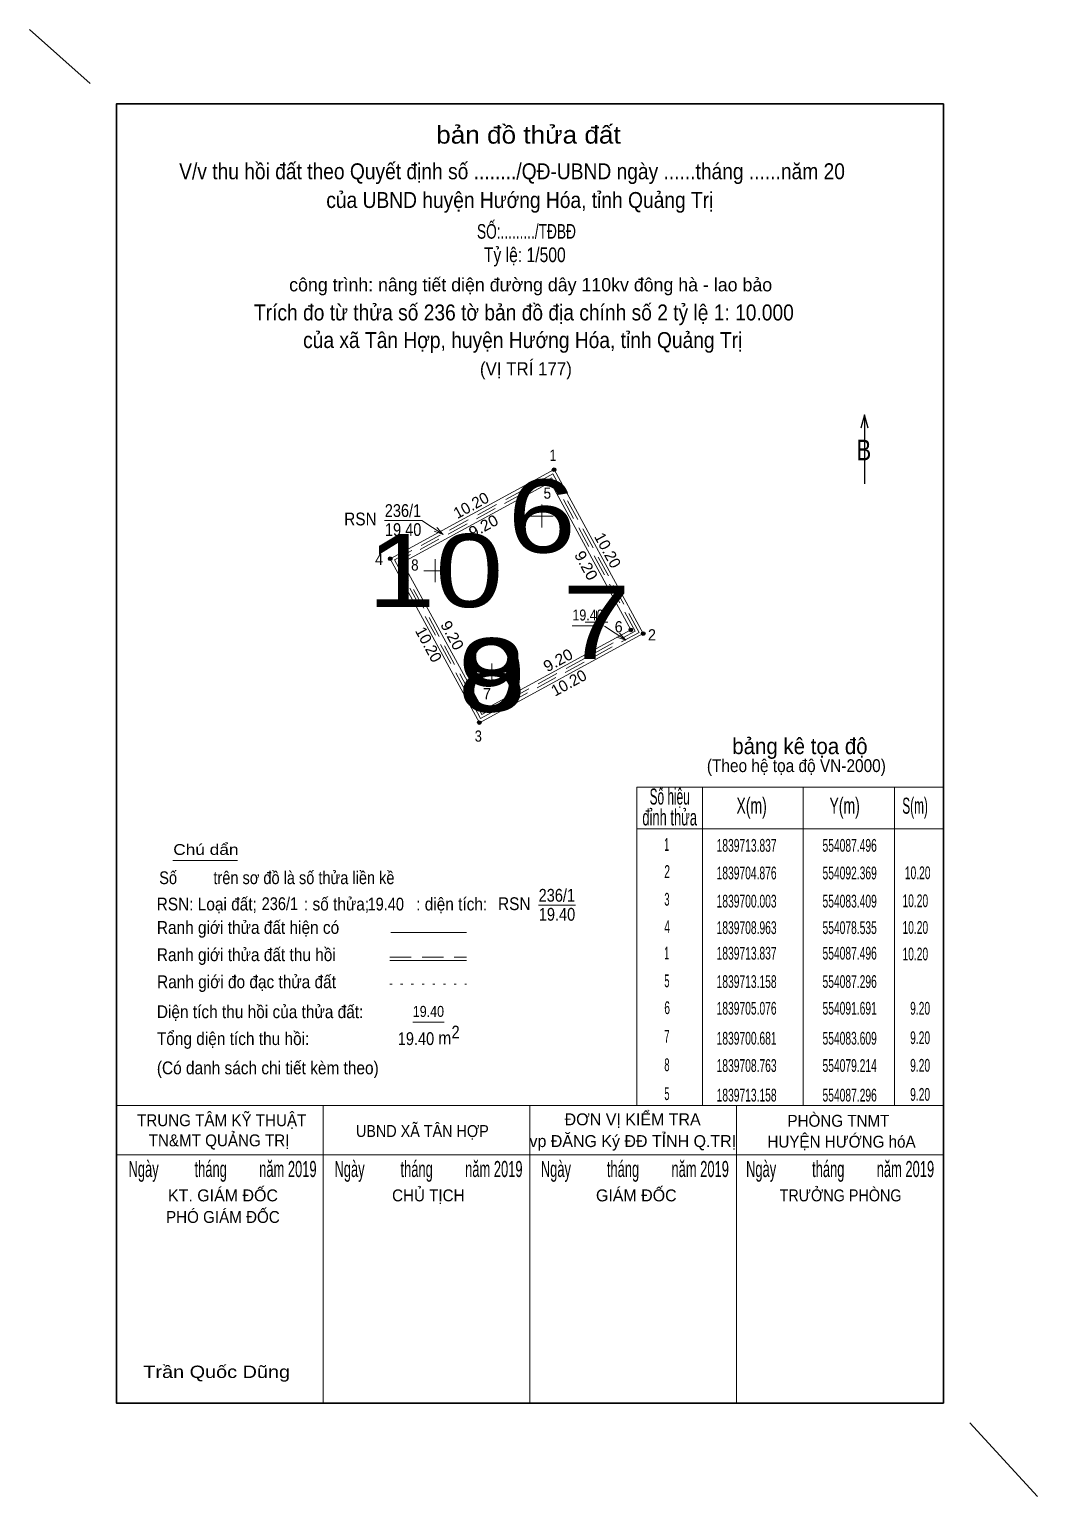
# Model space of a CAD drawing. Header units: metres. Extents: x 552002 to 555993, y 1839328 to 1841227.
# Drawn here: x 554058.8 to 554113.9, y 1839657.7 to 1839737.9 of the extents above; entities that cross this region are included whole.
import ezdxf
from ezdxf.enums import TextEntityAlignment as Align

# ---------------------------------------------------------------- set-up
doc = ezdxf.new("R2010")
doc.units = ezdxf.units.M
doc.header["$LTSCALE"] = 0.39
doc.linetypes.add('DOTTED', pattern=[1.5, 0.3, -1.2])
doc.linetypes.add('MEDIUM_DASHED', pattern=[4.5, 3, -1.5])
for name, color, linetype, lineweight in [('1', 7, 'Continuous', 25), ('10', 7, 'Continuous', 13), ('11', 7, 'Continuous', 13), ('15', 7, 'Continuous', 13), ('2', 7, 'Continuous', 13), ('3', 7, 'Continuous', 13), ('6', 7, 'Continuous', 13)]:
    doc.layers.add(name, color=color, linetype=linetype, lineweight=lineweight)
for name, color, linetype in [('12', 7, 'Continuous'), ('16', 7, 'Continuous'), ('63', 7, 'Continuous')]:
    doc.layers.add(name, color=color, linetype=linetype)

msp = doc.modelspace()

# ---------------------------------------------------------------- hatches: boundary and pattern name
at = {"layer": '1'}
for points in [[(554087.5959, 1839713.8366, 1), (554087.3959, 1839713.8366, 1)], [(554087.3956, 1839713.1585, 1), (554087.1956, 1839713.1585, 1)], [(554078.6354, 1839708.9633, 1), (554078.4354, 1839708.9633, 1)], [(554079.3135, 1839708.7629, 1), (554079.1135, 1839708.7629, 1)], [(554091.7911, 1839705.0764, 1), (554091.5911, 1839705.0764, 1)], [(554092.4692, 1839704.876, 1), (554092.2692, 1839704.876, 1)], [(554083.709, 1839700.6809, 1), (554083.509, 1839700.6809, 1)], [(554083.5087, 1839700.0028, 1), (554083.3087, 1839700.0028, 1)]]:
    msp.add_hatch(color=256, dxfattribs=at).paths.add_polyline_path(points)

# ---------------------------------------------------------------- linework, layer by layer
msp.add_line((554104.47, 1839716.84), (554104.47, 1839713.06), dxfattribs=at)
at = {"layer": '1', "lineweight": 13}
for p, q in [((554092.01, 1839696.47), (554108.78, 1839696.47)), ((554092.01, 1839696.47), (554092.01, 1839679.06)), ((554095.6, 1839696.47), (554095.6, 1839679.06)), ((554101.12, 1839696.47), (554101.12, 1839679.06)), ((554106.1, 1839696.47), (554106.1, 1839679.06)), ((554092.01, 1839694.19), (554108.78, 1839694.19))]:
    msp.add_line(p, q, dxfattribs=at)
at = {"layer": '1'}
msp.add_lwpolyline([(554104.66, 1839716.11), (554104.47, 1839716.84), (554104.27, 1839716.11)], dxfattribs=at)
for centre in [(554087.4959, 1839713.8366), (554087.2956, 1839713.1585), (554078.5354, 1839708.9633), (554079.2135, 1839708.7629), (554091.6911, 1839705.0764), (554092.3692, 1839704.876), (554083.609, 1839700.6809), (554083.4087, 1839700.0028)]:
    msp.add_circle(centre, 0.1, dxfattribs=at)
at = {"layer": '10'}
for p, q in [((554078.57, 1839688.52), (554082.71, 1839688.52)), ((554078.52, 1839687), (554082.71, 1839687))]:
    msp.add_line(p, q, dxfattribs=at)
at = {"layer": '10', "linetype": 'MEDIUM_DASHED'}
msp.add_line((554078.52, 1839687.17), (554082.71, 1839687.17), dxfattribs=at)
at = {"layer": '10', "linetype": 'DOTTED'}
msp.add_line((554078.52, 1839685.69), (554082.71, 1839685.69), dxfattribs=at)
at = {"layer": '10'}
for points in [[(554092.37, 1839704.88), (554087.5, 1839713.84), (554078.54, 1839708.96), (554083.41, 1839700)], [(554087.3, 1839713.16), (554079.21, 1839708.76), (554083.61, 1839700.68), (554091.69, 1839705.08)]]:
    msp.add_lwpolyline(points, close=True, dxfattribs=at)
at = {"layer": '10', "linetype": 'MEDIUM_DASHED'}
for points in [[(554092.14, 1839704.94), (554087.43, 1839713.61), (554078.77, 1839708.9), (554083.48, 1839700.23)], [(554091.92, 1839705.01), (554087.36, 1839713.39), (554078.98, 1839708.83), (554083.54, 1839700.45)]]:
    msp.add_lwpolyline(points, close=True, dxfattribs=at)
at = {"layer": '11'}
for p, q in [((554087.45, 1839711.3), (554086.2, 1839711.3)), ((554086.83, 1839710.68), (554086.83, 1839711.93)), ((554081, 1839707.69), (554081, 1839708.94)), ((554081.62, 1839708.31), (554080.37, 1839708.31)), ((554089.81, 1839704.86), (554089.81, 1839706.11)), ((554090.43, 1839705.49), (554089.19, 1839705.49)), ((554084.09, 1839701.99), (554084.09, 1839703.24)), ((554084.1, 1839701.97), (554084.1, 1839703.21)), ((554084.72, 1839702.61), (554083.47, 1839702.61)), ((554084.72, 1839702.59), (554083.48, 1839702.59))]:
    msp.add_line(p, q, dxfattribs=at)
at = {"layer": '15'}
for p, q in [((554088.48, 1839705.3), (554090.2, 1839705.3)), ((554079.78, 1839683.62), (554081.49, 1839683.62))]:
    msp.add_line(p, q, dxfattribs=at)
at = {"layer": '2'}
for p, q in [((554081.43, 1839710.29), (554080.26, 1839711.06)), ((554091.41, 1839704.51), (554090.25, 1839705.28))]:
    msp.add_line(p, q, dxfattribs=at)
for points in [[(554081.08, 1839710.67), (554081.43, 1839710.29), (554080.94, 1839710.47)], [(554091.07, 1839704.89), (554091.41, 1839704.51), (554090.93, 1839704.68)]]:
    msp.add_lwpolyline(points, dxfattribs=at)
at = {"layer": '3'}
for p, q in [((554078.23, 1839711.06), (554080.26, 1839711.06)), ((554086.64, 1839690.02), (554088.67, 1839690.02))]:
    msp.add_line(p, q, dxfattribs=at)
at = {"layer": '6'}
for p, q in [((554062.14, 1839734.95), (554058.81, 1839737.92)), ((554066.66, 1839692.47), (554070.19, 1839692.47)), ((554066.66, 1839692.47), (554070.19, 1839692.47)), ((554063.57, 1839682.39), (554063.57, 1839662.79)), ((554063.57, 1839682.39), (554063.57, 1839662.79)), ((554063.57, 1839679.06), (554108.78, 1839679.06)), ((554074.87, 1839679.06), (554074.87, 1839662.79)), ((554086.17, 1839679.06), (554086.17, 1839662.79)), ((554097.47, 1839679.06), (554097.47, 1839662.79)), ((554108.78, 1839676.37), (554063.57, 1839676.37)), ((554108.78, 1839676.37), (554108.78, 1839662.79)), ((554110.22, 1839661.7), (554113.93, 1839657.67))]:
    msp.add_line(p, q, dxfattribs=at)
at = {"layer": '6', "lineweight": 35}
msp.add_lwpolyline([(554108.78, 1839662.79), (554063.57, 1839662.79), (554063.57, 1839733.84), (554108.78, 1839733.84)], close=True, dxfattribs=at)

# ---------------------------------------------------------------- texts
at = {"layer": '1'}
for s, height, width, p in [('bản đồ thửa đất', 0.9708, 1.1, (554086.095, 1839731.67)), ('(VỊ TRÍ 177)', 0.7265, 0.95, (554085.955, 1839718.99)), ('bảng kê tọa độ', 0.88, 0.95, (554100.935, 1839698.28)), ('(Theo hệ tọa độ VN-2000)', 0.6998, 0.9, (554100.74, 1839697.3)), ('Số hiệu ', 0.88, 0.55, (554093.905, 1839695.52)), ('X(m)', 0.88, 0.65, (554098.295, 1839695.02)), ('Y(m)', 0.88, 0.65, (554103.38, 1839695.02)), ('S(m)', 0.88, 0.55, (554107.23, 1839695.02)), ('đỉnh thửa', 0.88, 0.6, (554093.815, 1839694.38)), ('Chú dẩn', 0.5882, 1.2, (554068.46, 1839692.77)), ('TRUNG TÂM KỸ THUẬT', 0.6525, 0.95, (554069.325, 1839677.93)), ('PHÒNG TNMT', 0.6525, 0.95, (554103.04, 1839677.9)), (' TN&MT QUẢNG TRỊ', 0.6525, 0.95, (554069.065, 1839676.83)), ('UBND XÃ TÂN HỢP', 0.6525, 0.9, (554080.295, 1839677.34)), ('HUYỆN HƯỚNG hóA', 0.6525, 0.95, (554103.21, 1839676.76)), ('CHỦ TỊCH', 0.6525, 0.95, (554080.62, 1839673.82)), ('TRƯỞNG PHÒNG', 0.6525, 0.9, (554103.155, 1839673.82)), ('PHÓ GIÁM ĐỐC', 0.6525, 0.95, (554069.39, 1839672.64)), ('Trần Quốc Dũng', 0.6761, 1.2, (554069.05, 1839664.16))]:
    msp.add_text(s, height=height, dxfattribs=dict(at, width=width)).set_placement(p, align=Align.CENTER)
for s, height, p in [('công trình: nâng tiết diện đường dây 110kv đông hà - lao bảo', 0.7265, (554086.215, 1839723.59)), ('ĐƠN VỊ KIỂM TRA', 0.6525, (554091.79, 1839677.98)), ('vp ĐĂNG Ký ĐĐ TỈNH Q.TRỊ', 0.6525, (554091.8, 1839676.79)), ('KT. GIÁM ĐỐC', 0.6525, (554069.395, 1839673.82)), ('GIÁM ĐỐC', 0.6525, (554091.99, 1839673.82))]:
    msp.add_text(s, height=height, dxfattribs=at).set_placement(p, align=Align.CENTER)
for s, height, width, p in [('B', 1.125, 0.8, (554104.03, 1839714.35)), ('2', 0.6998, 0.85, (554081.89, 1839682.73)), ('m', 0.6998, 0.9, (554081.17, 1839682.41)), ('Ngày          tháng         năm 2019', 0.88, 0.6, (554064.23, 1839675.15)), ('Ngày          tháng         năm 2019', 0.88, 0.6, (554075.49, 1839675.15)), ('Ngày          tháng         năm 2019', 0.88, 0.6, (554086.77, 1839675.15)), ('Ngày          tháng         năm 2019', 0.88, 0.6, (554097.99, 1839675.15))]:
    msp.add_text(s, height=height, dxfattribs=dict(at, width=width)).set_placement(p)
at = {"layer": '12', "width": 1.25}
for s, p in [('6', (554086.825, 1839709.3)), ('10', (554081, 1839706.32)), ('7', (554089.815, 1839703.49)), ('8', (554084.095, 1839700.62)), ('9', (554084.095, 1839700.59))]:
    msp.add_text(s, height=4, dxfattribs=at).set_placement(p, align=Align.CENTER)
at = {"layer": '15', "width": 0.85}
for p in [(554089.35, 1839705.59), (554080.625, 1839683.91)]:
    msp.add_text('19.40', height=0.5999, dxfattribs=at).set_placement(p, align=Align.CENTER)
at = {"layer": '16'}
for s, height, width, p in [('RSN', 0.6998, 0.9, (554076.02, 1839710.79)), ('Số         trên sơ đồ là số thửa liền kề', 0.6998, 0.85, (554065.91, 1839691.17)), ('RSN: Loại đất;           : số thửa;           : diện tích:', 0.6998, 0.9, (554065.77, 1839689.73)), ('RSN', 0.6998, 0.9, (554084.43, 1839689.75)), ('Ranh giới thửa đất hiện có', 0.7, 0.9, (554065.78, 1839688.45)), ('Ranh giới thửa đất thu hồi', 0.7, 0.9, (554065.78, 1839686.96)), ('Ranh giới đo đạc thửa đất', 0.7, 0.9, (554065.79, 1839685.48)), ('Diện tích thu hồi của thửa đất:', 0.7, 0.9, (554065.78, 1839683.84)), ('Tổng diện tích thu hồi:', 0.7, 0.9, (554065.78, 1839682.37)), ('(Có danh sách chi tiết kèm theo)', 0.7, 0.9, (554065.78, 1839680.77))]:
    msp.add_text(s, height=height, dxfattribs=dict(at, width=width)).set_placement(p)
at = {"layer": '6'}
for s, width, p in [('SỐ:........./TĐBĐ', 0.7, (554085.985, 1839726.47)), ('Tỷ lệ: 1/500', 0.8, (554085.895, 1839725.19))]:
    msp.add_text(s, height=0.8, dxfattribs=dict(at, width=width)).set_placement(p, align=Align.CENTER)
for s, height, width, p in [('1', 0.6125, 0.8, (554087.25, 1839714.32)), ('5', 0.6125, 0.9, (554086.92, 1839712.25)), ('236/1', 0.6997, 0.85, (554078.24, 1839711.25)), ('4', 0.6125, 0.95, (554077.71, 1839708.63)), ('8', 0.6125, 0.9, (554079.68, 1839708.32)), ('6', 0.6125, 0.95, (554090.81, 1839704.94)), ('2', 0.6125, 0.95, (554092.63, 1839704.5)), ('7', 0.6125, 0.95, (554083.61, 1839701.28)), ('3', 0.6125, 0.85, (554083.16, 1839698.96)), ('1', 0.7, 0.5, (554093.52, 1839692.99)), ('1839713.837', 0.7, 0.6, (554096.38, 1839692.94)), ('554087.496', 0.7, 0.6, (554102.17, 1839692.94)), ('2', 0.7, 0.6, (554093.52, 1839691.51)), ('1839704.876', 0.7, 0.6, (554096.38, 1839691.43)), ('554092.369', 0.7, 0.6, (554102.17, 1839691.43)), ('10.20', 0.7, 0.6, (554106.67, 1839691.44)), ('236/1', 0.6998, 0.85, (554071.51, 1839689.75)), ('236/1', 0.6997, 0.85, (554086.65, 1839690.21)), ('3', 0.7, 0.55, (554093.52, 1839689.99)), ('1839700.003', 0.7, 0.6, (554096.38, 1839689.89)), ('554083.409', 0.7, 0.6, (554102.17, 1839689.89)), ('10.20', 0.7, 0.6, (554106.54, 1839689.91)), ('4', 0.7, 0.6, (554093.52, 1839688.49)), ('1839708.963', 0.7, 0.6, (554096.38, 1839688.44)), ('554078.535', 0.7, 0.6, (554102.17, 1839688.44)), ('10.20', 0.7, 0.6, (554106.54, 1839688.45)), ('1', 0.7, 0.5, (554093.52, 1839687.05)), ('1839713.837', 0.7, 0.6, (554096.38, 1839687.04)), ('554087.496', 0.7, 0.6, (554102.17, 1839687.04)), ('10.20', 0.7, 0.6, (554106.54, 1839687)), ('5', 0.7, 0.55, (554093.52, 1839685.53)), ('1839713.158', 0.7, 0.6, (554096.38, 1839685.49)), ('554087.296', 0.7, 0.6, (554102.17, 1839685.49)), ('6', 0.7, 0.6, (554093.52, 1839684.06)), ('1839705.076', 0.7, 0.6, (554096.38, 1839684.03)), ('554091.691', 0.7, 0.6, (554102.17, 1839684.03)), ('9.20', 0.7, 0.6, (554106.96, 1839684.03)), ('7', 0.7, 0.55, (554093.52, 1839682.5)), ('1839700.681', 0.7, 0.6, (554096.38, 1839682.39)), ('554083.609', 0.7, 0.6, (554102.17, 1839682.39)), ('9.20', 0.7, 0.6, (554106.96, 1839682.42)), ('19.40', 0.6997, 0.85, (554078.95, 1839682.37)), ('8', 0.7, 0.55, (554093.52, 1839680.94)), ('1839708.763', 0.7, 0.6, (554096.38, 1839680.9)), ('554079.214', 0.7, 0.6, (554102.17, 1839680.9)), ('9.20', 0.7, 0.6, (554106.96, 1839680.91)), ('5', 0.7, 0.55, (554093.52, 1839679.36)), ('1839713.158', 0.7, 0.6, (554096.38, 1839679.28)), ('554087.296', 0.7, 0.6, (554102.17, 1839679.28)), ('9.20', 0.7, 0.6, (554106.96, 1839679.32))]:
    msp.add_text(s, height=height, dxfattribs=dict(at, width=width)).set_placement(p)
at = {"layer": '6', "width": 0.85}
for p in [(554080.24, 1839710.21), (554079.29, 1839689.73), (554088.65, 1839689.17)]:
    msp.add_text('19.40', height=0.6997, dxfattribs=at).set_placement(p, align=Align.RIGHT)
at = {"layer": '63', "width": 0.9}
for s, p in [('V/v thu hồi đất theo Quyết định số ......../QĐ-UBND ngày ......tháng ......năm 20    ', (554085.78, 1839729.72)), ('     của UBND huyện Hướng Hóa, tỉnh Quảng Trị', (554084.895, 1839728.15)), ('Trích đo từ thửa số 236 tờ bản đồ địa chính số 2 tỷ lệ 1: 10.000', (554085.845, 1839722)), ('của xã Tân Hợp, huyện Hướng Hóa, tỉnh Quảng Trị', (554085.78, 1839720.49))]:
    msp.add_text(s, height=0.8719, dxfattribs=at).set_placement(p, align=Align.CENTER)
at = {"layer": '63'}
for rotation, p in [(28.54, (554083.1037, 1839711.6187)), (298.54, (554090.156, 1839709.2813)), (298.54, (554080.366, 1839704.1313)), (28.54, (554088.4437, 1839701.9087))]:
    msp.add_text('10.20', height=0.6125, rotation=rotation, dxfattribs=at).set_placement(p, align=Align.CENTER)
at = {"layer": '63', "width": 1.05}
for rotation, p in [(28.54, (554083.7787, 1839710.4781)), (298.54, (554088.9781, 1839708.4513)), (298.54, (554081.6581, 1839704.6313)), (28.54, (554087.8587, 1839703.1481))]:
    msp.add_text('9.20', height=0.6125, rotation=rotation, dxfattribs=at).set_placement(p, align=Align.CENTER)

doc.saveas('drawing.dxf')
